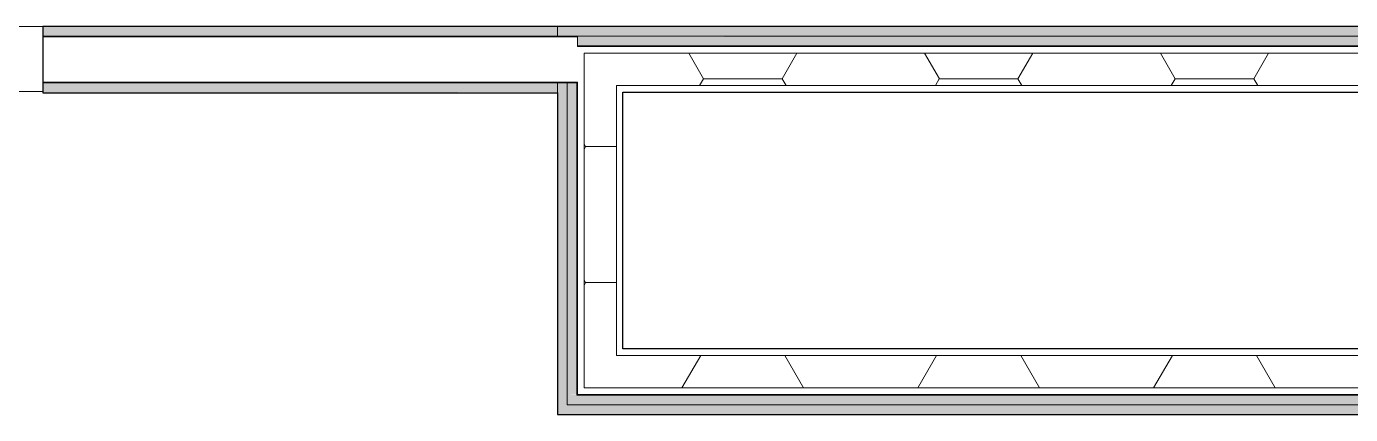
# Model space of a CAD drawing. Header units: millimetres. Extents: x 155920 to 295199, y -4084 to 97293.
# Drawn here: x 165101 to 167138, y 26310 to 26907 of the extents above; entities that cross this region are included whole.
import ezdxf

# ---------------------------------------------------------------- set-up
doc = ezdxf.new("R2010")
doc.units = ezdxf.units.MM
doc.header["$MEASUREMENT"] = 0
for name, color, linetype, lineweight in [('A-GLAZ-CWMG', 7, 'CONTINUOUS', 9), ('A-WALL', 7, 'CONTINUOUS', 9), ('A-WALL-PATT', 7, 'CONTINUOUS', 25), ('I-WALL', 7, 'CONTINUOUS', 9)]:
    doc.layers.add(name, color=color, linetype=linetype, lineweight=lineweight)

msp = doc.modelspace()

# ---------------------------------------------------------------- hatches: boundary and pattern name
at = {"layer": 'A-WALL-PATT', "lineweight": 9}
h = msp.add_hatch(color=256, dxfattribs=at)
h.paths.add_polyline_path([(164425.8, 26856.3), (164440.8, 26856.3), (164440.8, 26892.3), (164725.8, 26892.3), (164725.8, 26907.3), (164425.8, 26907.3)], flags=0)
h.paths.add_polyline_path([(163400.8, 26856.3), (163415.8, 26856.3), (163415.8, 26907.3), (163354.8, 26907.3), (163354.8, 26892.3), (163400.8, 26892.3)], flags=0)
h.paths.add_polyline_path([(165917.8, 26892.3), (165917.8, 26907.3), (165125.8, 26907.3), (165125.8, 26892.3)], flags=0)
at = {"layer": 'A-WALL-PATT', "lineweight": 5}
for points in [[(171494.1, 26892.3), (171525.1, 26892.3), (171525.1, 26907.3), (165917.8, 26907.3), (165917.8, 26892.3), (171094.4, 26892.3)], [(168702.3, 26877.3), (171494.1, 26877.3), (171494.1, 26892.3), (165948.8, 26891.3), (165948.8, 26877.3), (167506.3, 26877.3)], [(165932.8, 26339.5), (165947.8, 26340.5), (165947.8, 26820.3), (165932.8, 26820.3), (165932.8, 26395.5)], [(171438.1, 26324.5), (171438.1, 26339.5), (165932.8, 26339.5), (165932.8, 26324.5), (171094.4, 26324.5)]]:
    msp.add_hatch(color=256, dxfattribs=at).paths.add_polyline_path(points, flags=0)
h = msp.add_hatch(color=256, dxfattribs=at)
h.paths.add_polyline_path([(165125.8, 26805.3), (165917.8, 26806.3), (165917.8, 26820.3), (165125.8, 26820.3)], flags=0)
h.paths.add_polyline_path([(164725.8, 26805.3), (164725.8, 26820.3), (164440.8, 26820.3), (164440.8, 26856.3), (164425.8, 26856.3), (164425.8, 26805.3)], flags=0)
h.paths.add_polyline_path([(163415.8, 26805.3), (163415.8, 26856.3), (163400.8, 26856.3), (163400.8, 26805.3)], flags=0)
at = {"layer": 'A-WALL-PATT', "lineweight": 9}
for points in [[(165917.8, 26324.5), (165932.8, 26324.5), (165932.8, 26820.3), (165917.8, 26820.3), (165917.8, 26395.5)], [(171423.1, 26309.5), (171438.1, 26309.5), (171438.1, 26324.5), (165917.8, 26324.5), (165917.8, 26309.5), (171094.4, 26309.5)]]:
    msp.add_hatch(color=256, dxfattribs=at).paths.add_polyline_path(points, flags=0)

# ---------------------------------------------------------------- linework, layer by layer
at = {"layer": 'A-GLAZ-CWMG', "lineweight": 20, "extrusion": (0, 0, -1)}
for p, q in [((165125.8, 26907.3), (165075.8, 26907.3)), ((165125.8, 26807.3), (165125.8, 26907.3)), ((165075.8, 26807.3), (165125.8, 26807.3))]:
    msp.add_line(p, q, dxfattribs=at)
at = {"layer": 'A-WALL'}
for p, q in [((165917.8, 26907.3), (165917.8, 26892.3)), ((165917.8, 26892.3), (165917.8, 26907.3)), ((165917.8, 26892.3), (165125.8, 26892.3)), ((165917.8, 26891.3), (165125.8, 26891.3)), ((165932.8, 26892.3), (165917.8, 26892.3)), ((165947.8, 26891.3), (165917.8, 26891.3)), ((165947.8, 26892.3), (165932.8, 26892.3)), ((165947.8, 26892.3), (165932.8, 26892.3)), ((165948.8, 26892.3), (165947.8, 26892.3)), ((165947.8, 26892.3), (165947.8, 26891.3)), ((165948.8, 26891.3), (165947.8, 26891.3)), ((171494.1, 26892.3), (165948.8, 26892.3)), ((165948.8, 26891.3), (165948.8, 26877.3)), ((171494.1, 26877.3), (165948.8, 26877.3)), ((165948.8, 26877.3), (165948.8, 26876.3)), ((171494.1, 26876.3), (165948.8, 26876.3)), ((165958.8, 26816.3), (165958.8, 26866.3)), ((171484.1, 26866.3), (165958.8, 26866.3)), ((165917.8, 26821.3), (165125.8, 26821.3)), ((165917.8, 26820.3), (165125.8, 26820.3)), ((165947.8, 26821.3), (165917.8, 26821.3)), ((165932.8, 26820.3), (165917.8, 26820.3)), ((165917.8, 26816.3), (165917.8, 26820.3)), ((165917.8, 26806.3), (165917.8, 26816.3)), ((165932.8, 26806.3), (165932.8, 26820.3)), ((165947.8, 26820.3), (165932.8, 26820.3)), ((165948.8, 26821.3), (165947.8, 26821.3)), ((165947.8, 26806.3), (165947.8, 26820.3)), ((165948.8, 26806.3), (165948.8, 26821.3)), ((165958.8, 26806.3), (165958.8, 26816.3)), ((166008.8, 26806.3), (166008.8, 26816.3)), ((171434.1, 26816.3), (166008.8, 26816.3)), ((165917.8, 26805.3), (165917.8, 26806.3)), ((165932.8, 26410.5), (165932.8, 26806.3)), ((165947.8, 26410.5), (165947.8, 26806.3)), ((165948.8, 26410.5), (165948.8, 26806.3)), ((165958.8, 26410.5), (165958.8, 26806.3)), ((166008.8, 26410.5), (166008.8, 26806.3)), ((165932.8, 26339.5), (165932.8, 26410.5)), ((165947.8, 26340.5), (165947.8, 26410.5)), ((165948.8, 26350.5), (165948.8, 26410.5)), ((165958.8, 26400.5), (165958.8, 26410.5)), ((166008.8, 26400.5), (166008.8, 26410.5)), ((165958.8, 26350.5), (165958.8, 26400.5)), ((171509.1, 26400.5), (166008.8, 26400.5)), ((165948.8, 26340.5), (165948.8, 26350.5)), ((171509.1, 26350.5), (165958.8, 26350.5)), ((165932.8, 26324.5), (165932.8, 26339.5)), ((165947.8, 26339.5), (165947.8, 26340.5)), ((171438.1, 26339.5), (165947.8, 26339.5)), ((171439.1, 26340.5), (165948.8, 26340.5)), ((171438.1, 26324.5), (165932.8, 26324.5))]:
    msp.add_line(p, q, dxfattribs=at)
at = {"layer": 'A-WALL-PATT', "linetype": 'Continuous', "lineweight": 9}
for p, q in [((166142.8, 26826.9), (166120, 26866.3)), ((166263.7, 26826.9), (166286.4, 26866.3)), ((166505.7, 26826.9), (166482.9, 26866.3)), ((166626.6, 26826.9), (166649.3, 26866.3)), ((166868.6, 26826.9), (166845.8, 26866.3)), ((166989.5, 26826.9), (167012.2, 26866.3)), ((166136.6, 26816.3), (166142.7, 26826.9)), ((166142.7, 26826.9), (166263.7, 26826.9)), ((166142.7, 26826.9), (166142.7, 26826.9)), ((166142.7, 26826.9), (166142.7, 26826.9)), ((166269.8, 26816.3), (166263.7, 26826.9)), ((166499.5, 26816.3), (166505.6, 26826.9)), ((166505.6, 26826.9), (166626.6, 26826.9)), ((166505.6, 26826.9), (166505.6, 26826.9)), ((166505.6, 26826.9), (166505.6, 26826.9)), ((166632.7, 26816.3), (166626.6, 26826.9)), ((166862.4, 26816.3), (166868.5, 26826.9)), ((166868.5, 26826.9), (166989.5, 26826.9)), ((166868.5, 26826.9), (166868.5, 26826.9)), ((166868.5, 26826.9), (166868.5, 26826.9)), ((166995.6, 26816.3), (166989.5, 26826.9)), ((165961.3, 26722.1), (165958.8, 26726.4)), ((165958.8, 26717.9), (165961.2, 26722.1)), ((165961.2, 26722.2), (166008.8, 26722.2)), ((165961.2, 26722.1), (165961.2, 26722.1)), ((165961.2, 26722.1), (165961.2, 26722.1)), ((165961.3, 26512.6), (165958.8, 26516.9)), ((165958.8, 26508.4), (165961.2, 26512.6)), ((165961.2, 26512.7), (166008.8, 26512.7)), ((165961.2, 26512.6), (165961.2, 26512.6)), ((165961.2, 26512.6), (165961.2, 26512.6)), ((166109.6, 26350.5), (166138.5, 26400.5)), ((166296.8, 26350.5), (166268, 26400.5)), ((166472.5, 26350.5), (166501.4, 26400.5)), ((166659.7, 26350.5), (166630.9, 26400.5)), ((166835.4, 26350.5), (166864.3, 26400.5)), ((167022.6, 26350.5), (166993.8, 26400.5))]:
    msp.add_line(p, q, dxfattribs=at)
at = {"layer": 'I-WALL', "lineweight": 30}
for p, q in [((165917.8, 26907.3), (165125.8, 26907.3)), ((165125.8, 26907.3), (165125.8, 26805.3)), ((171525.1, 26907.3), (165917.8, 26907.3)), ((165125.8, 26805.3), (165917.8, 26805.3)), ((165917.8, 26805.3), (165917.8, 26410.5)), ((166018.8, 26410.5), (166018.8, 26806.3)), ((166018.8, 26806.3), (171424.1, 26806.3)), ((165917.8, 26410.5), (165917.8, 26324.5)), ((171424.1, 26410.5), (166018.8, 26410.5)), ((165917.8, 26324.5), (165917.8, 26309.5)), ((165917.8, 26309.5), (171423.1, 26309.5))]:
    msp.add_line(p, q, dxfattribs=at)

doc.saveas('drawing.dxf')
